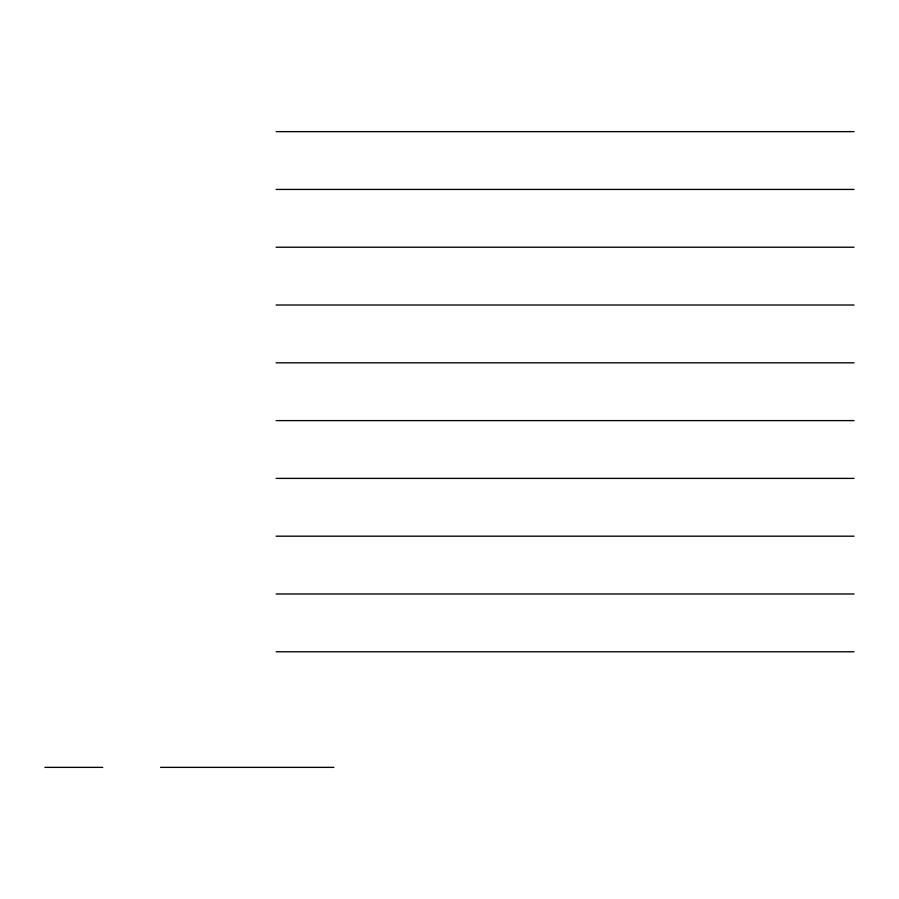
<?xml version="1.0" encoding="UTF-8"?>
<svg xmlns="http://www.w3.org/2000/svg" width="899" height="899" viewBox="0 0 899 899"><rect width="100%" height="100%" fill="white"/><g stroke="black" fill="none" stroke-linecap="round" stroke-linejoin="round"><path stroke-width="1.35" d="M276.117 131.636L854.05 131.636M276.117 189.431L854.05 189.431M276.117 247.225L854.05 247.225M276.117 305.019L854.05 305.019M276.117 362.814L854.05 362.814M276.117 420.608L854.05 420.608M276.117 478.392L854.05 478.392M276.117 536.186L854.05 536.186M276.117 593.981L854.05 593.981M276.117 651.775L854.05 651.775M44.95 767.364L102.744 767.364M160.539 767.364L333.911 767.364"/></g></svg>
